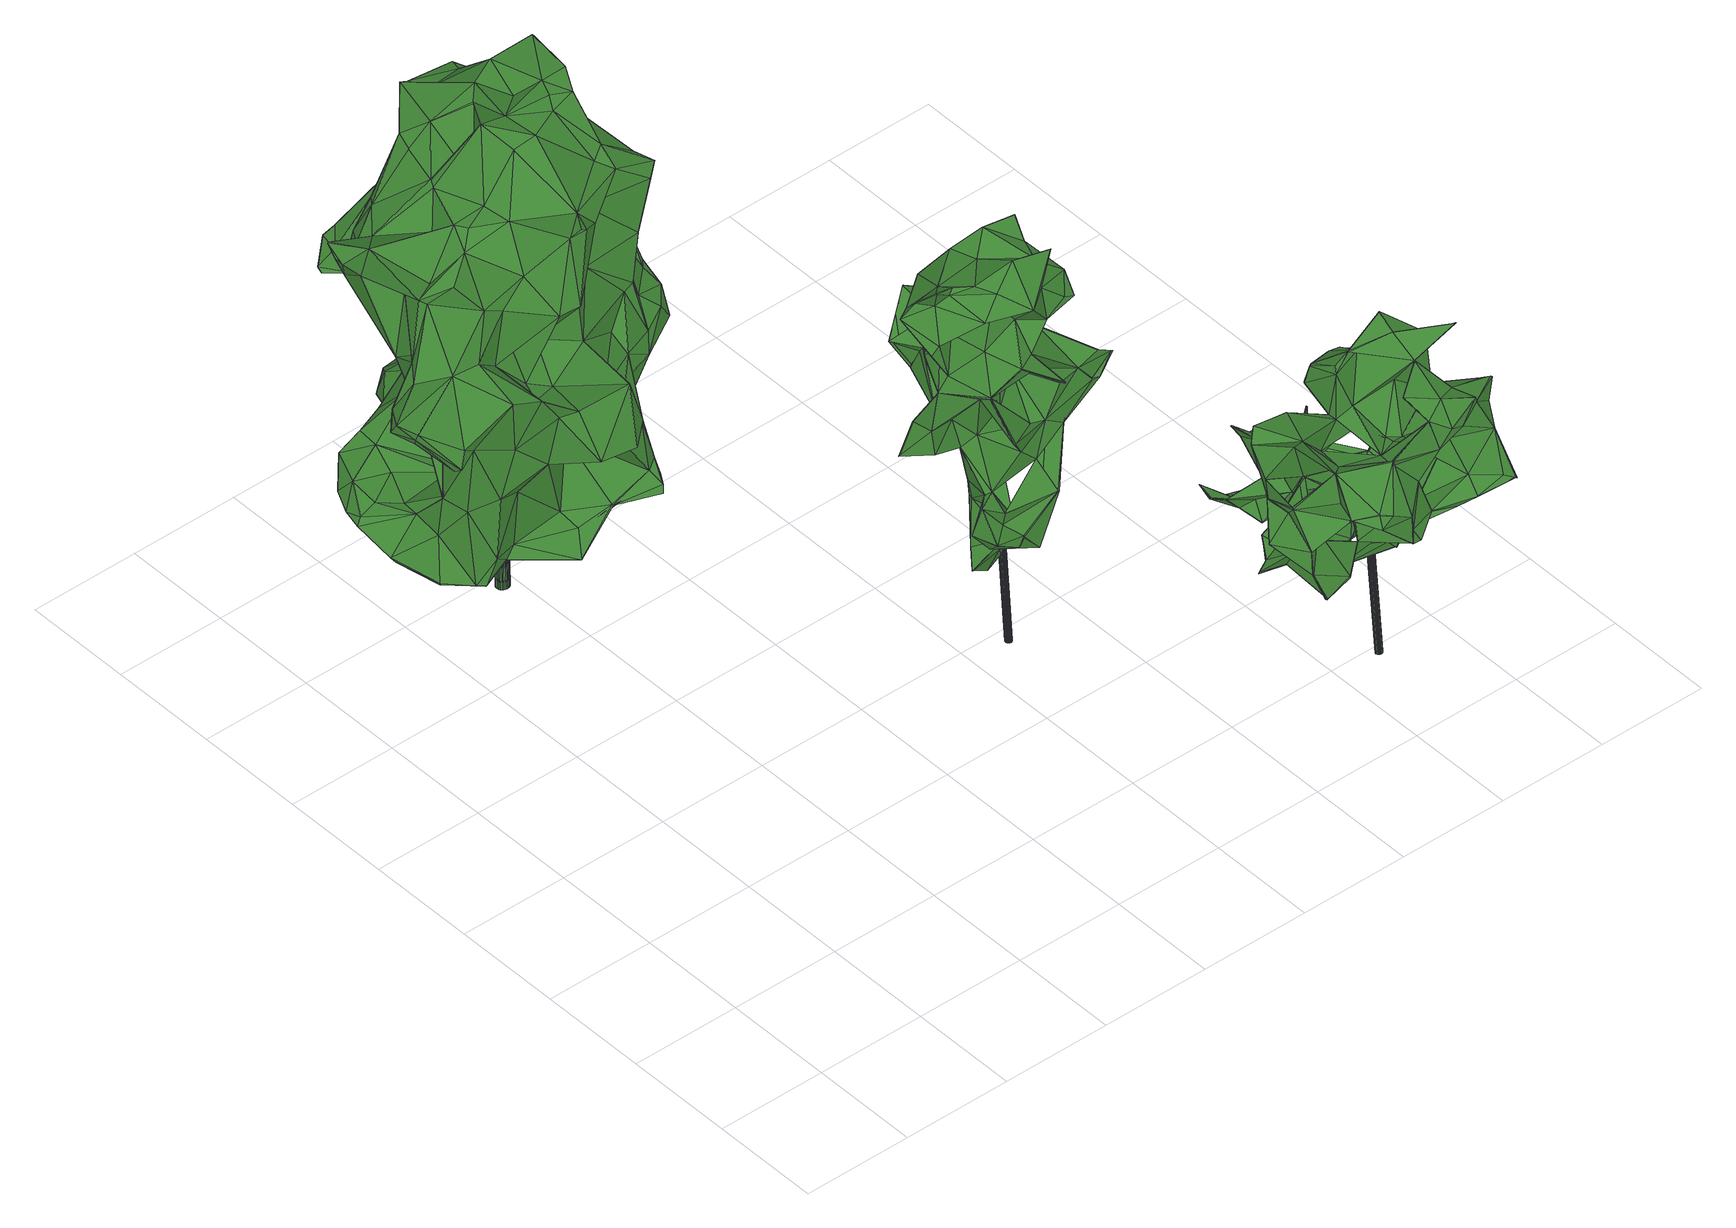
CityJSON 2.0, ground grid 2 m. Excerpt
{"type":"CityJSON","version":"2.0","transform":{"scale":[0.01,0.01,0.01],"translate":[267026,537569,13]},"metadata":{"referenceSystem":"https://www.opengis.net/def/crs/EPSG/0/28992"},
"CityObjects":{
"tree1":{"type":"SolitaryVegetationObject","attributes":{"gtid":374,"crown_width_m":6.09,"crown_median_z":18.35,"crown_r50_m":0.307,"crown_porosity":0.911,"trunk_H_m":5.16,"trunk_DBH_m":0.23,"trunk_radius_m":0.115,"trunk_base_height_m":13.19,"original_gtid":"417"},"geometry":[{"type":"Solid","lod":"3","boundaries":[[[[0,1,2]],[[3,4,5]],[[6,7,8]],[[9,10,11]],[[12,13,14]],[[15,16,17]],[[18,19,20]],[[18,20,21]],[[22,2,1]],[[23,24,25]],[[26,27,28]],[[29,27,26]],[[30,31,32]],[[33,31,34]],[[35,27,8]],[[36,37,38]],[[39,40,41]],[[42,43,44]],[[43,42,45]],[[14,46,47]],[[48,49,50]],[[51,36,38]],[[52,53,54]],[[55,56,57]],[[58,59,60]],[[61,6,62]],[[61,62,63]],[[38,64,51]],[[48,65,49]],[[39,66,40]],[[67,68,69]],[[70,59,71]],[[72,73,74]],[[75,42,76]],[[77,78,60]],[[15,78,77]],[[14,47,12]],[[79,12,47]],[[80,81,82]],[[64,83,51]],[[17,40,66]],[[50,84,48]],[[82,81,85]],[[59,70,60]],[[86,77,87]],[[46,88,47]],[[79,47,88]],[[89,90,91]],[[92,93,9]],[[94,95,96]],[[0,97,1]],[[98,99,100]],[[87,101,86]],[[102,103,104]],[[102,94,103]],[[57,105,55]],[[32,31,33]],[[106,75,107]],[[108,109,110]],[[111,112,55]],[[113,114,115]],[[116,0,117]],[[118,119,120]],[[29,6,8]],[[90,119,118]],[[121,122,123]],[[93,124,125]],[[93,125,126]],[[127,37,128]],[[129,130,53]],[[97,9,11]],[[66,15,17]],[[79,131,12]],[[107,132,133]],[[0,116,9]],[[134,135,136]],[[60,70,137]],[[138,139,140]],[[138,140,141]],[[142,143,144]],[[52,54,104]],[[145,146,147]],[[4,148,149]],[[150,149,148]],[[146,151,152]],[[11,153,97]],[[59,130,129]],[[154,155,68]],[[156,46,14]],[[41,157,39]],[[158,159,160]],[[63,161,162]],[[31,145,147]],[[89,163,164]],[[165,166,167]],[[165,167,168]],[[22,68,155]],[[117,0,2]],[[169,170,171]],[[172,62,6]],[[40,173,41]],[[62,136,63]],[[5,4,49]],[[174,111,55]],[[175,111,176]],[[49,4,50]],[[12,91,13]],[[72,177,73]],[[178,179,103]],[[46,180,88]],[[94,54,95]],[[96,59,181]],[[74,73,21]],[[25,61,182]],[[66,183,15]],[[184,185,186]],[[187,148,188]],[[164,90,89]],[[189,190,191]],[[118,190,189]],[[35,7,25]],[[192,193,194]],[[195,196,197]],[[43,86,101]],[[96,198,94]],[[199,200,110]],[[106,180,46]],[[151,146,26]],[[201,202,203]],[[198,181,59]],[[58,198,59]],[[186,23,184]],[[204,205,206]],[[157,207,208]],[[209,210,211]],[[212,161,213]],[[212,213,214]],[[68,141,215]],[[160,216,217]],[[98,218,219]],[[208,204,157]],[[176,111,174]],[[220,217,221]],[[84,50,222]],[[129,71,59]],[[223,224,144]],[[103,179,104]],[[225,104,179]],[[86,139,77]],[[128,226,19]],[[127,207,150]],[[196,225,179]],[[176,174,227]],[[52,228,229]],[[153,159,158]],[[84,217,216]],[[222,217,84]],[[230,67,69]],[[3,148,4]],[[119,211,210]],[[29,26,145]],[[126,231,93]],[[92,9,116]],[[232,192,233]],[[234,195,235]],[[30,145,31]],[[139,236,237]],[[127,150,238]],[[110,23,239]],[[240,241,242]],[[137,243,101]],[[137,101,244]],[[245,246,169]],[[247,222,149]],[[248,80,82]],[[215,249,69]],[[106,88,180]],[[21,250,74]],[[123,251,232]],[[235,252,234]],[[31,147,152]],[[220,221,253]],[[220,253,158]],[[114,254,255]],[[34,152,227]],[[71,256,70]],[[247,257,77]],[[258,77,257]],[[248,259,232]],[[24,23,110]],[[24,110,200]],[[198,96,181]],[[58,94,198]],[[53,260,129]],[[132,260,261]],[[132,261,209]],[[129,256,71]],[[262,170,246]],[[225,196,195]],[[263,196,179]],[[192,232,193]],[[216,160,159]],[[221,217,264]],[[106,131,88]],[[265,263,266]],[[267,268,5]],[[241,268,267]],[[121,199,51]],[[153,158,97]],[[267,5,65]],[[65,126,267]],[[64,38,269]],[[26,28,194]],[[246,245,270]],[[264,217,247]],[[264,247,77]],[[77,60,87]],[[73,197,263]],[[265,73,263]],[[271,183,204]],[[272,28,35]],[[187,150,148]],[[33,273,113]],[[237,236,215]],[[162,61,63]],[[274,188,241]],[[201,85,242]],[[34,114,33]],[[275,276,277]],[[0,9,97]],[[201,203,82]],[[117,245,116]],[[88,131,79]],[[169,278,245]],[[90,118,189]],[[90,189,91]],[[279,206,205]],[[30,32,280]],[[227,281,34]],[[5,268,3]],[[132,164,163]],[[110,239,108]],[[85,201,82]],[[39,204,66]],[[260,132,107]],[[171,282,278]],[[283,199,250]],[[282,116,278]],[[278,116,245]],[[21,20,250]],[[95,130,96]],[[172,6,29]],[[135,190,118]],[[22,1,284]],[[1,253,284]],[[162,182,61]],[[285,182,162]],[[21,73,265]],[[158,1,97]],[[129,107,256]],[[129,260,107]],[[66,204,183]],[[60,286,287]],[[135,288,190]],[[229,261,53]],[[53,261,260]],[[191,190,30]],[[30,190,289]],[[62,30,289]],[[164,119,90]],[[208,127,128]],[[98,290,291]],[[98,291,218]],[[225,292,293]],[[294,231,48]],[[114,273,33]],[[14,13,156]],[[68,67,154]],[[103,295,266]],[[13,191,296]],[[271,204,206]],[[249,236,139]],[[49,65,5]],[[72,197,177]],[[297,124,93]],[[43,45,86]],[[265,206,279]],[[114,34,254]],[[114,298,115]],[[249,299,69]],[[171,278,169]],[[78,286,60]],[[4,222,50]],[[149,222,4]],[[289,136,62]],[[175,203,202]],[[176,203,175]],[[199,110,109]],[[60,300,244]],[[83,80,251]],[[83,251,123]],[[76,44,43]],[[76,42,44]],[[188,148,268]],[[188,268,241]],[[171,301,282]],[[91,12,131]],[[91,131,163]],[[302,303,214]],[[81,242,85]],[[175,112,111]],[[202,241,304]],[[202,304,175]],[[267,304,241]],[[65,231,126]],[[202,242,241]],[[201,242,202]],[[259,227,151]],[[305,162,161]],[[158,253,1]],[[270,262,246]],[[249,215,236]],[[253,221,284]],[[74,108,72]],[[109,108,74]],[[291,280,306]],[[259,151,232]],[[225,307,52]],[[91,189,191]],[[91,191,13]],[[120,213,135]],[[160,217,220]],[[220,158,160]],[[26,193,308]],[[309,26,308]],[[195,166,225]],[[106,46,98]],[[156,98,46]],[[310,269,38]],[[173,207,41]],[[127,208,207]],[[167,166,311]],[[167,311,168]],[[157,41,207]],[[53,52,229]],[[87,60,244]],[[2,22,155]],[[2,155,154]],[[200,312,123]],[[106,98,75]],[[255,298,114]],[[313,297,93]],[[209,165,314]],[[274,241,240]],[[166,165,292]],[[166,292,225]],[[296,30,315]],[[128,37,36]],[[262,270,219]],[[83,122,51]],[[291,290,316]],[[261,229,228]],[[305,317,285]],[[235,185,252]],[[119,210,318]],[[126,125,267]],[[135,118,120]],[[168,311,302]],[[246,170,169]],[[262,115,170]],[[55,105,174]],[[298,170,115]],[[75,98,219]],[[148,3,268]],[[263,179,178]],[[94,319,295]],[[89,91,163]],[[190,288,289]],[[275,320,321]],[[277,320,275]],[[161,212,305]],[[232,308,193]],[[275,321,276]],[[303,317,212]],[[170,298,322]],[[297,313,56]],[[53,130,54]],[[95,54,130]],[[108,185,197]],[[75,2,45]],[[45,42,75]],[[2,154,45]],[[298,255,322]],[[309,308,151]],[[77,284,264]],[[221,264,284]],[[164,211,119]],[[164,132,211]],[[209,211,132]],[[248,251,80]],[[232,251,248]],[[283,20,226]],[[83,323,80]],[[142,80,323]],[[135,213,161]],[[114,113,273]],[[305,212,317]],[[267,125,324]],[[87,244,101]],[[254,325,255]],[[134,288,135]],[[170,322,171]],[[39,157,204]],[[20,19,226]],[[70,256,137]],[[256,107,137]],[[283,226,36]],[[186,239,23]],[[232,233,123]],[[121,312,199]],[[123,312,121]],[[137,244,300]],[[187,238,150]],[[21,265,279]],[[242,81,142]],[[242,142,240]],[[105,281,174]],[[36,51,283]],[[293,307,225]],[[51,199,283]],[[99,326,320]],[[84,216,294]],[[84,294,48]],[[98,296,99]],[[303,302,311]],[[78,319,287]],[[13,296,156]],[[262,219,218]],[[301,255,325]],[[105,57,281]],[[223,144,310]],[[108,197,72]],[[177,197,73]],[[174,281,227]],[[248,82,203]],[[240,142,144]],[[77,258,15]],[[26,146,145]],[[22,141,68]],[[314,168,318]],[[314,318,210]],[[196,263,197]],[[154,67,327]],[[306,280,113]],[[67,328,327]],[[154,327,328]],[[45,328,67]],[[154,328,45]],[[301,171,255]],[[113,280,33]],[[261,228,209]],[[165,209,228]],[[123,122,83]],[[248,203,176]],[[34,31,152]],[[329,113,115]],[[306,113,329]],[[112,297,55]],[[65,48,231]],[[18,21,19]],[[19,21,279]],[[61,25,7]],[[321,320,326]],[[131,106,133]],[[163,131,133]],[[33,280,32]],[[102,104,54]],[[102,54,94]],[[135,161,136]],[[161,63,136]],[[263,178,266]],[[330,257,247]],[[214,303,212]],[[119,318,120]],[[132,163,133]],[[277,100,99]],[[145,30,172]],[[145,172,29]],[[62,172,30]],[[144,224,240]],[[128,36,226]],[[215,69,68]],[[237,215,140]],[[81,80,142]],[[297,56,55]],[[325,57,56]],[[325,56,301]],[[144,143,310]],[[248,176,259]],[[227,259,176]],[[25,182,23]],[[318,331,120]],[[146,152,147]],[[134,332,288]],[[288,332,289]],[[136,289,332]],[[136,332,134]],[[210,209,314]],[[168,314,165]],[[173,333,16]],[[40,333,173]],[[17,333,40]],[[151,308,232]],[[223,310,238]],[[187,223,238]],[[238,310,38]],[[213,120,331]],[[334,317,303]],[[265,266,206]],[[78,183,271]],[[334,303,311]],[[302,331,168]],[[318,168,331]],[[115,218,329]],[[262,218,115]],[[329,218,306]],[[153,10,294]],[[11,10,153]],[[99,320,277]],[[306,218,291]],[[240,224,274]],[[43,101,76]],[[299,230,69]],[[185,108,239]],[[185,239,186]],[[86,230,299]],[[45,230,86]],[[230,45,67]],[[125,124,335]],[[287,286,78]],[[125,335,304]],[[175,304,335]],[[227,152,151]],[[112,175,335]],[[112,335,124]],[[140,215,141]],[[291,316,326]],[[107,133,106]],[[30,296,191]],[[219,270,336]],[[219,336,75]],[[103,94,295]],[[16,207,173]],[[150,207,149]],[[149,207,247]],[[16,247,207]],[[330,247,16]],[[74,250,109]],[[199,109,250]],[[59,96,130]],[[121,51,122]],[[34,281,254]],[[52,104,225]],[[284,139,138]],[[337,206,266]],[[337,271,206]],[[162,305,285]],[[326,99,296]],[[171,322,255]],[[277,98,100]],[[86,299,249]],[[139,86,249]],[[143,142,323]],[[277,276,316]],[[23,182,184]],[[277,290,98]],[[316,290,277]],[[24,233,338]],[[192,338,233]],[[24,338,25]],[[153,294,159]],[[272,25,338]],[[283,250,20]],[[228,293,292]],[[276,321,316]],[[309,151,26]],[[214,331,302]],[[165,228,292]],[[77,139,284]],[[284,138,22]],[[141,22,138]],[[76,101,243]],[[76,243,75]],[[247,217,222]],[[137,107,243]],[[75,243,107]],[[137,300,60]],[[216,159,294]],[[272,194,28]],[[166,339,311]],[[311,339,334]],[[334,339,234]],[[166,234,339]],[[156,296,98]],[[187,224,223]],[[187,188,224]],[[274,224,188]],[[184,182,285]],[[15,183,78]],[[103,266,178]],[[304,324,125]],[[213,331,214]],[[334,252,317]],[[285,317,252]],[[334,234,252]],[[197,185,235]],[[197,235,195]],[[316,321,340]],[[195,234,166]],[[291,315,280]],[[301,56,313]],[[280,315,30]],[[184,252,185]],[[184,285,252]],[[326,315,291]],[[296,315,326]],[[326,340,321]],[[316,340,326]],[[26,194,193]],[[200,123,233]],[[200,233,24]],[[60,287,58]],[[64,269,83]],[[323,83,269]],[[143,323,269]],[[310,143,269]],[[228,307,293]],[[228,52,307]],[[204,208,205]],[[58,319,94]],[[287,319,58]],[[78,271,319]],[[266,295,319]],[[337,319,271]],[[266,319,337]],[[19,279,205]],[[128,205,208]],[[19,205,128]],[[267,324,304]],[[9,93,10]],[[330,16,258]],[[16,15,258]],[[258,257,330]],[[341,272,35]],[[341,35,25]],[[341,25,272]],[[61,7,6]],[[124,297,112]],[[35,8,7]],[[8,27,29]],[[35,28,27]],[[200,199,312]],[[117,336,245]],[[282,92,116]],[[313,92,282]],[[313,93,92]],[[270,245,336]],[[2,75,336]],[[2,336,117]],[[281,57,325]],[[301,313,282]],[[281,325,254]],[[139,237,140]],[[238,38,37]],[[238,37,127]],[[17,16,333]],[[294,10,231]],[[93,231,10]],[[194,272,338]],[[194,338,192]],[[342,343,344]],[[342,344,345]],[[345,344,346]],[[345,346,347]],[[344,343,348]],[[344,348,346]],[[346,348,349]],[[346,349,347]],[[348,343,350]],[[348,350,349]],[[349,350,351]],[[349,351,347]],[[350,343,352]],[[350,352,351]],[[351,352,353]],[[351,353,347]],[[352,343,354]],[[352,354,353]],[[353,354,355]],[[353,355,347]],[[354,343,356]],[[354,356,355]],[[355,356,357]],[[355,357,347]],[[356,343,358]],[[356,358,357]],[[357,358,359]],[[357,359,347]],[[358,343,360]],[[358,360,359]],[[359,360,361]],[[359,361,347]],[[360,343,362]],[[360,362,361]],[[361,362,363]],[[361,363,347]],[[362,343,364]],[[362,364,363]],[[363,364,365]],[[363,365,347]],[[364,343,366]],[[364,366,365]],[[365,366,367]],[[365,367,347]],[[366,343,368]],[[366,368,367]],[[367,368,369]],[[367,369,347]],[[368,343,370]],[[368,370,369]],[[369,370,371]],[[369,371,347]],[[370,343,372]],[[370,372,371]],[[371,372,373]],[[371,373,347]],[[372,343,374]],[[372,374,373]],[[373,374,375]],[[373,375,347]],[[374,343,376]],[[374,376,375]],[[375,376,377]],[[375,377,347]],[[376,343,378]],[[376,378,377]],[[377,378,379]],[[377,379,347]],[[378,343,380]],[[378,380,379]],[[379,380,381]],[[379,381,347]],[[380,343,382]],[[380,382,381]],[[381,382,383]],[[381,383,347]],[[382,343,384]],[[382,384,383]],[[383,384,385]],[[383,385,347]],[[384,343,386]],[[384,386,385]],[[385,386,387]],[[385,387,347]],[[386,343,388]],[[386,388,387]],[[387,388,389]],[[387,389,347]],[[388,343,390]],[[388,390,389]],[[389,390,391]],[[389,391,347]],[[390,343,342]],[[390,342,391]],[[391,342,345]],[[391,345,347]]]]}]},
"tree2":{"type":"SolitaryVegetationObject","attributes":{"gtid":418,"crown_width_m":3.26,"crown_median_z":18.31,"crown_r50_m":0.248,"crown_porosity":0.928,"trunk_H_m":5.14,"trunk_DBH_m":0.115,"trunk_radius_m":0.0577,"trunk_base_height_m":13.17,"original_gtid":"474"},"geometry":[{"type":"Solid","lod":"3","boundaries":[[[[392,393,394]],[[395,396,397]],[[398,399,400]],[[401,400,399]],[[402,403,404]],[[405,406,407]],[[408,409,410]],[[411,410,409]],[[395,412,396]],[[395,413,412]],[[414,415,416]],[[417,418,419]],[[420,421,422]],[[423,424,425]],[[426,400,401]],[[427,428,429]],[[430,404,403]],[[425,431,432]],[[433,431,425]],[[434,435,436]],[[434,437,435]],[[438,439,440]],[[406,441,442]],[[443,444,445]],[[446,424,447]],[[448,449,450]],[[412,451,452]],[[453,434,454]],[[447,455,428]],[[398,442,399]],[[456,457,458]],[[459,452,460]],[[396,452,459]],[[461,462,463]],[[464,465,466]],[[423,466,465]],[[467,468,469]],[[470,471,472]],[[454,434,436]],[[473,474,475]],[[476,413,395]],[[449,477,478]],[[423,393,479]],[[449,448,480]],[[474,481,482]],[[483,484,485]],[[478,486,487]],[[404,450,458]],[[405,407,488]],[[441,406,405]],[[394,489,490]],[[481,491,482]],[[455,392,492]],[[493,494,495]],[[447,392,455]],[[427,469,496]],[[406,442,398]],[[406,400,497]],[[398,400,406]],[[498,499,500]],[[407,501,488]],[[502,411,503]],[[406,497,407]],[[504,505,484]],[[487,430,506]],[[507,487,506]],[[426,401,432]],[[430,450,404]],[[508,509,510]],[[397,511,512]],[[436,494,454]],[[445,444,493]],[[513,512,514]],[[395,512,513]],[[437,434,453]],[[515,485,484]],[[516,517,481]],[[518,519,520]],[[408,470,521]],[[493,453,454]],[[522,503,411]],[[393,423,465]],[[393,465,464]],[[436,523,429]],[[524,416,525]],[[466,423,524]],[[526,514,459]],[[420,527,519]],[[415,525,416]],[[488,480,441]],[[488,441,405]],[[481,517,435]],[[441,480,399]],[[441,399,442]],[[518,517,418]],[[528,517,518]],[[427,429,467]],[[522,508,503]],[[392,529,530]],[[484,421,531]],[[422,421,484]],[[532,478,470]],[[467,523,533]],[[482,475,474]],[[534,461,471]],[[472,471,461]],[[466,524,483]],[[466,483,464]],[[535,536,502]],[[413,537,412]],[[489,412,537]],[[489,537,413]],[[458,538,456]],[[539,527,420]],[[508,522,509]],[[480,448,399]],[[443,540,444]],[[435,517,528]],[[392,479,393]],[[467,429,523]],[[470,408,532]],[[541,542,532]],[[417,485,515]],[[483,485,417]],[[533,523,409]],[[523,543,409]],[[544,469,468]],[[412,452,396]],[[454,494,493]],[[435,491,481]],[[437,491,435]],[[503,508,502]],[[544,470,472]],[[489,394,393]],[[539,545,527]],[[546,482,491]],[[546,491,453]],[[432,431,547]],[[433,547,431]],[[468,533,544]],[[467,533,468]],[[533,521,544]],[[541,507,542]],[[411,409,522]],[[436,543,523]],[[436,522,543]],[[433,425,424]],[[397,512,395]],[[516,418,517]],[[426,462,534]],[[498,536,535]],[[481,474,548]],[[526,481,548]],[[547,462,426]],[[547,426,432]],[[522,409,543]],[[496,549,427]],[[428,427,549]],[[429,440,439]],[[453,491,437]],[[420,519,421]],[[467,469,427]],[[416,524,423]],[[416,423,414]],[[401,399,448]],[[428,446,447]],[[546,475,482]],[[550,475,546]],[[476,473,551]],[[395,473,476]],[[423,479,447]],[[552,553,498]],[[447,479,392]],[[534,462,554]],[[504,415,505]],[[450,449,541]],[[555,492,530]],[[449,478,541]],[[487,541,478]],[[507,541,487]],[[483,556,464]],[[451,556,419]],[[476,443,557]],[[551,443,476]],[[515,552,417]],[[502,410,411]],[[408,410,536]],[[502,536,410]],[[501,480,488]],[[489,393,464]],[[534,554,461]],[[509,500,499]],[[528,509,436]],[[528,436,435]],[[420,422,528]],[[483,417,419]],[[529,394,490]],[[436,509,522]],[[402,506,403]],[[487,486,430]],[[551,558,443]],[[443,550,540]],[[555,495,440]],[[414,423,425]],[[425,432,414]],[[438,495,494]],[[555,530,559]],[[555,559,557]],[[471,560,534]],[[400,560,561]],[[400,561,501]],[[519,518,417]],[[417,518,418]],[[531,421,552]],[[404,458,562]],[[404,562,402]],[[532,553,478]],[[553,563,478]],[[552,421,417]],[[519,417,421]],[[433,463,462]],[[433,462,547]],[[415,504,525]],[[525,504,524]],[[483,524,504]],[[432,401,486]],[[510,535,502]],[[461,554,462]],[[450,430,564]],[[565,506,402]],[[507,506,565]],[[542,565,457]],[[461,544,472]],[[461,469,544]],[[496,469,461]],[[403,506,430]],[[559,530,529]],[[553,552,515]],[[502,508,510]],[[514,511,459]],[[513,548,474]],[[526,516,481]],[[443,558,550]],[[566,471,470]],[[436,439,494]],[[429,439,436]],[[463,446,549]],[[541,532,538]],[[539,518,520]],[[460,451,419]],[[447,424,423]],[[452,451,460]],[[418,567,419]],[[564,430,486]],[[460,567,526]],[[419,567,460]],[[564,486,401]],[[453,550,546]],[[453,540,550]],[[459,460,526]],[[550,558,551]],[[557,568,476]],[[530,492,392]],[[494,439,438]],[[534,560,426]],[[473,395,513]],[[532,498,553]],[[565,542,507]],[[519,527,520]],[[528,539,420]],[[539,528,518]],[[529,392,394]],[[429,428,440]],[[492,555,440]],[[566,477,471]],[[478,477,566]],[[561,477,449]],[[561,560,477]],[[535,509,498]],[[510,509,535]],[[509,528,500]],[[463,433,424]],[[446,463,424]],[[440,569,438]],[[532,408,538]],[[450,538,458]],[[450,564,448]],[[401,448,564]],[[562,458,457]],[[562,457,402]],[[542,457,456]],[[483,504,484]],[[529,490,559]],[[413,490,489]],[[559,490,413]],[[414,570,415]],[[495,445,493]],[[513,474,473]],[[493,444,453]],[[492,440,455]],[[455,440,428]],[[483,419,556]],[[557,445,495]],[[400,501,497]],[[407,497,501]],[[527,545,520]],[[539,520,545]],[[550,551,475]],[[473,475,551]],[[536,542,456]],[[532,542,536]],[[532,536,498]],[[536,456,538]],[[536,538,408]],[[450,541,538]],[[432,486,414]],[[498,531,552]],[[515,531,553]],[[484,531,515]],[[563,531,571]],[[484,563,571]],[[553,531,563]],[[563,570,478]],[[426,560,400]],[[500,528,422]],[[461,463,572]],[[461,572,496]],[[498,500,531]],[[500,422,571]],[[531,500,571]],[[571,422,484]],[[453,444,540]],[[516,526,567]],[[516,567,418]],[[514,548,513]],[[514,526,548]],[[396,459,511]],[[549,446,428]],[[396,511,397]],[[471,477,560]],[[544,521,470]],[[409,408,521]],[[409,521,533]],[[478,570,486]],[[570,414,486]],[[501,561,480]],[[570,505,415]],[[563,484,505]],[[570,563,505]],[[557,495,555]],[[559,568,557]],[[413,568,559]],[[413,476,568]],[[514,512,511]],[[496,572,549]],[[463,549,572]],[[412,556,451]],[[464,556,489]],[[412,489,556]],[[480,561,449]],[[443,445,557]],[[470,478,566]],[[509,499,498]],[[438,569,495]],[[440,495,569]],[[402,457,565]],[[573,574,575]],[[573,575,576]],[[576,575,577]],[[576,577,578]],[[575,574,579]],[[575,579,577]],[[577,579,580]],[[577,580,578]],[[579,574,581]],[[579,581,580]],[[580,581,582]],[[580,582,578]],[[581,574,583]],[[581,583,582]],[[582,583,584]],[[582,584,578]],[[583,574,585]],[[583,585,584]],[[584,585,586]],[[584,586,578]],[[585,574,587]],[[585,587,586]],[[586,587,588]],[[586,588,578]],[[587,574,589]],[[587,589,588]],[[588,589,590]],[[588,590,578]],[[589,574,591]],[[589,591,590]],[[590,591,592]],[[590,592,578]],[[591,574,593]],[[591,593,592]],[[592,593,594]],[[592,594,578]],[[593,574,595]],[[593,595,594]],[[594,595,596]],[[594,596,578]],[[595,574,597]],[[595,597,596]],[[596,597,598]],[[596,598,578]],[[597,574,599]],[[597,599,598]],[[598,599,600]],[[598,600,578]],[[599,574,601]],[[599,601,600]],[[600,601,602]],[[600,602,578]],[[601,574,603]],[[601,603,602]],[[602,603,604]],[[602,604,578]],[[603,574,605]],[[603,605,604]],[[604,605,606]],[[604,606,578]],[[605,574,607]],[[605,607,606]],[[606,607,608]],[[606,608,578]],[[607,574,609]],[[607,609,608]],[[608,609,610]],[[608,610,578]],[[609,574,611]],[[609,611,610]],[[610,611,612]],[[610,612,578]],[[611,574,613]],[[611,613,612]],[[612,613,614]],[[612,614,578]],[[613,574,615]],[[613,615,614]],[[614,615,616]],[[614,616,578]],[[615,574,617]],[[615,617,616]],[[616,617,618]],[[616,618,578]],[[617,574,619]],[[617,619,618]],[[618,619,620]],[[618,620,578]],[[619,574,621]],[[619,621,620]],[[620,621,622]],[[620,622,578]],[[621,574,573]],[[621,573,622]],[[622,573,576]],[[622,576,578]]]]}]},
"tree3":{"type":"SolitaryVegetationObject","attributes":{"gtid":498,"crown_width_m":4.04,"crown_median_z":17.15,"crown_r50_m":0.236,"crown_porosity":0.951,"trunk_H_m":3.86,"trunk_DBH_m":0.119,"trunk_radius_m":0.0597,"trunk_base_height_m":13.29,"original_gtid":"567"},"geometry":[{"type":"Solid","lod":"3","boundaries":[[[[623,624,625]],[[626,624,623]],[[627,628,629]],[[630,631,632]],[[633,631,630]],[[634,635,636]],[[637,638,639]],[[640,641,642]],[[643,644,645]],[[646,647,648]],[[649,650,651]],[[652,653,654]],[[655,656,638]],[[657,658,659]],[[660,661,662]],[[660,663,661]],[[664,625,624]],[[665,666,667]],[[668,669,656]],[[670,640,671]],[[661,631,633]],[[640,642,671]],[[672,673,674]],[[675,674,673]],[[676,677,678]],[[650,679,680]],[[681,682,683]],[[681,683,684]],[[685,686,687]],[[685,687,688]],[[689,690,691]],[[692,691,690]],[[693,694,695]],[[688,696,685]],[[685,697,686]],[[698,699,700]],[[701,702,703]],[[704,657,705]],[[693,706,694]],[[697,696,707]],[[708,707,696]],[[709,710,711]],[[712,711,710]],[[713,714,715]],[[697,685,696]],[[716,717,718]],[[719,647,720]],[[666,721,722]],[[663,723,661]],[[663,724,723]],[[725,726,645]],[[646,727,647]],[[728,729,730]],[[731,730,732]],[[733,625,664]],[[734,735,674]],[[639,718,736]],[[734,634,735]],[[737,676,738]],[[739,709,740]],[[739,740,741]],[[742,732,730]],[[743,744,745]],[[674,675,734]],[[746,747,723]],[[662,692,690]],[[720,647,727]],[[624,698,748]],[[749,750,651]],[[751,752,753]],[[753,752,754]],[[755,728,730]],[[756,757,717]],[[758,679,759]],[[760,759,679]],[[761,702,762]],[[727,634,763]],[[764,765,766]],[[766,678,677]],[[767,768,769]],[[706,768,767]],[[634,636,672]],[[635,634,727]],[[633,662,661]],[[656,669,638]],[[629,705,717]],[[770,761,771]],[[753,772,773]],[[774,731,732]],[[717,628,718]],[[717,639,628]],[[669,775,776]],[[758,777,748]],[[698,758,748]],[[778,694,706]],[[681,779,780]],[[702,780,779]],[[702,681,780]],[[721,666,781]],[[721,781,782]],[[662,633,783]],[[662,783,692]],[[784,689,785]],[[669,776,718]],[[659,658,786]],[[717,787,788]],[[781,666,665]],[[781,665,782]],[[758,789,679]],[[790,679,789]],[[638,637,655]],[[635,727,646]],[[791,681,701]],[[792,683,682]],[[747,660,793]],[[794,629,795]],[[671,715,796]],[[723,797,661]],[[798,797,723]],[[799,630,800]],[[799,800,670]],[[682,681,791]],[[801,773,802]],[[803,802,773]],[[804,763,734]],[[756,717,788]],[[805,716,806]],[[717,705,807]],[[745,744,624]],[[808,809,625]],[[810,666,811]],[[666,722,811]],[[796,633,799]],[[812,813,814]],[[792,815,816]],[[799,817,630]],[[701,752,751]],[[734,763,634]],[[715,818,713]],[[749,819,820]],[[757,639,717]],[[637,639,757]],[[686,821,687]],[[679,652,680]],[[822,775,668]],[[778,726,694]],[[653,728,755]],[[823,824,693]],[[803,773,772]],[[825,742,826]],[[657,827,658]],[[828,658,827]],[[649,641,650]],[[829,641,640]],[[713,818,641]],[[830,831,832]],[[833,696,834]],[[698,835,790]],[[670,671,799]],[[671,796,799]],[[680,654,650]],[[836,837,838]],[[735,672,674]],[[735,634,672]],[[796,839,840]],[[731,750,749]],[[687,834,688]],[[701,751,791]],[[751,753,801]],[[753,773,801]],[[841,703,702]],[[823,703,841]],[[642,842,671]],[[721,830,722]],[[762,771,761]],[[663,746,724]],[[804,734,835]],[[833,834,687]],[[807,843,787]],[[689,784,793]],[[844,845,785]],[[713,829,759]],[[846,759,829]],[[691,692,847]],[[630,632,800]],[[691,796,844]],[[724,746,848]],[[814,742,730]],[[742,825,711]],[[641,818,650]],[[691,847,796]],[[733,808,625]],[[794,795,646]],[[849,850,812]],[[675,838,728]],[[664,782,851]],[[852,710,853]],[[753,850,695]],[[854,855,856]],[[857,830,721]],[[760,818,858]],[[764,859,852]],[[860,656,756]],[[668,656,860]],[[728,814,729]],[[826,822,710]],[[826,813,822]],[[731,861,750]],[[858,862,760]],[[863,821,710]],[[864,865,866]],[[867,868,869]],[[753,695,772]],[[712,870,871]],[[772,815,803]],[[652,654,680]],[[721,777,857]],[[662,690,689]],[[662,689,660]],[[814,872,873]],[[689,691,785]],[[874,858,845]],[[830,857,831]],[[789,875,865]],[[826,876,825]],[[877,635,646]],[[630,817,633]],[[878,707,724]],[[879,880,786]],[[659,705,657]],[[646,648,719]],[[767,643,706]],[[805,806,881]],[[882,881,806]],[[764,812,814]],[[771,883,667]],[[821,686,697]],[[651,650,654]],[[693,703,823]],[[695,815,772]],[[794,884,704]],[[657,704,884]],[[657,884,794]],[[786,885,851]],[[851,886,786]],[[802,803,815]],[[802,815,791]],[[712,737,870]],[[804,835,720]],[[835,887,720]],[[708,724,707]],[[867,888,868]],[[661,761,770]],[[631,661,770]],[[889,770,854]],[[847,783,796]],[[663,660,747]],[[886,890,786]],[[770,632,631]],[[737,677,676]],[[774,858,649]],[[676,891,738]],[[852,712,710]],[[715,671,842]],[[715,842,649]],[[695,892,659]],[[784,785,845]],[[649,858,818]],[[796,783,633]],[[850,693,695]],[[749,820,731]],[[872,888,864]],[[866,872,864]],[[724,848,878]],[[746,663,747]],[[738,891,893]],[[670,800,894]],[[817,799,633]],[[887,700,895]],[[745,887,895]],[[720,727,763]],[[892,705,659]],[[720,625,809]],[[651,654,653]],[[665,667,896]],[[883,896,667]],[[693,824,768]],[[693,768,706]],[[852,859,712]],[[897,898,899]],[[691,844,785]],[[624,626,745]],[[882,673,672]],[[882,675,673]],[[850,899,693]],[[738,870,737]],[[792,816,900]],[[880,683,900]],[[880,900,901]],[[902,627,795]],[[624,748,777]],[[903,870,738]],[[871,870,903]],[[746,723,708]],[[708,723,724]],[[720,763,804]],[[903,893,766]],[[738,893,903]],[[737,904,677]],[[859,677,904]],[[859,904,712]],[[784,840,793]],[[814,826,742]],[[718,905,716]],[[806,716,905]],[[863,822,860]],[[808,885,809]],[[851,885,733]],[[846,831,759]],[[679,790,652]],[[734,790,835]],[[653,820,906]],[[857,759,831]],[[741,825,876]],[[833,863,860]],[[860,754,833]],[[655,756,656]],[[668,860,822]],[[704,705,629]],[[655,637,757]],[[762,779,771]],[[702,779,762]],[[753,860,850]],[[784,873,874]],[[760,862,759]],[[907,793,840]],[[907,840,770]],[[650,760,679]],[[700,835,698]],[[861,774,649]],[[835,700,887]],[[895,744,743]],[[624,744,698]],[[698,744,699]],[[824,769,768]],[[646,719,720]],[[908,909,811]],[[908,811,910]],[[746,708,853]],[[720,745,626]],[[623,720,626]],[[625,720,623]],[[821,853,710]],[[730,729,814]],[[720,887,745]],[[731,774,861]],[[883,706,896]],[[695,816,815]],[[659,816,695]],[[684,883,681]],[[778,883,684]],[[807,705,892]],[[657,911,827]],[[828,827,911]],[[851,733,664]],[[879,684,880]],[[684,683,880]],[[766,677,912]],[[825,741,740]],[[825,740,711]],[[826,710,709]],[[778,706,883]],[[627,629,717]],[[717,716,627]],[[876,826,739]],[[739,826,709]],[[758,759,857]],[[629,639,902]],[[629,902,795]],[[831,910,811]],[[814,813,826]],[[754,860,753]],[[894,910,831]],[[894,831,670]],[[811,832,831]],[[756,655,757]],[[874,873,872]],[[874,872,889]],[[717,807,787]],[[800,632,894]],[[868,888,788]],[[681,702,701]],[[660,689,793]],[[629,628,639]],[[722,830,832]],[[811,722,832]],[[847,692,783]],[[912,677,859]],[[790,789,867]],[[696,688,834]],[[672,636,882]],[[877,636,635]],[[902,628,627]],[[913,628,902]],[[721,624,777]],[[721,782,624]],[[664,624,782]],[[878,853,707]],[[841,798,823]],[[697,707,853]],[[697,853,821]],[[794,646,720]],[[794,720,809]],[[716,805,627]],[[794,704,629]],[[883,771,779]],[[883,779,681]],[[649,651,861]],[[750,861,651]],[[857,777,758]],[[711,740,709]],[[698,869,645]],[[844,840,845]],[[796,840,844]],[[719,648,914]],[[708,898,849]],[[639,638,718]],[[718,638,669]],[[649,818,715]],[[698,789,758]],[[790,867,869]],[[811,909,810]],[[770,909,908]],[[853,708,849]],[[853,849,852]],[[764,852,849]],[[764,849,812]],[[824,823,723]],[[824,723,747]],[[695,694,892]],[[822,788,775]],[[770,771,909]],[[747,769,824]],[[670,829,640]],[[831,829,670]],[[810,909,771]],[[702,798,841]],[[790,869,698]],[[868,645,869]],[[651,906,749]],[[653,906,651]],[[829,713,641]],[[657,809,911]],[[657,794,809]],[[853,878,848]],[[806,905,915]],[[806,915,882]],[[858,874,862]],[[632,840,894]],[[770,840,632]],[[894,840,856]],[[910,894,856]],[[853,848,746]],[[645,726,896]],[[867,789,864]],[[874,840,784]],[[874,845,840]],[[889,854,874]],[[710,822,863]],[[840,839,856]],[[715,839,796]],[[741,876,739]],[[723,823,798]],[[643,645,706]],[[706,645,896]],[[694,726,725]],[[650,818,760]],[[902,639,736]],[[714,713,759]],[[714,759,862]],[[770,793,907]],[[747,793,770]],[[895,743,745]],[[892,843,807]],[[865,645,644]],[[866,865,767]],[[696,833,708]],[[766,893,891]],[[788,916,756]],[[731,820,730]],[[845,858,784]],[[812,822,813]],[[911,885,828]],[[881,882,636]],[[812,850,822]],[[718,628,913]],[[708,833,898]],[[789,865,864]],[[761,798,702]],[[879,778,684]],[[749,906,819]],[[778,879,786]],[[792,900,683]],[[864,888,867]],[[734,675,728]],[[734,728,790]],[[652,790,728]],[[652,728,653]],[[836,905,776]],[[814,888,872]],[[718,776,905]],[[865,644,767]],[[874,854,856]],[[770,866,767]],[[769,770,767]],[[769,747,770]],[[770,889,866]],[[822,850,916]],[[822,916,788]],[[860,916,850]],[[756,916,860]],[[863,833,821]],[[687,821,833]],[[899,833,752]],[[752,833,754]],[[694,843,892]],[[911,809,885]],[[725,843,694]],[[678,891,676]],[[766,891,678]],[[719,914,647]],[[648,647,914]],[[627,917,795]],[[795,917,646]],[[877,917,627]],[[646,917,877]],[[726,778,890]],[[901,900,918]],[[895,700,699]],[[627,636,877]],[[627,805,636]],[[881,636,805]],[[682,791,792]],[[791,815,792]],[[816,786,900]],[[665,726,782]],[[896,726,665]],[[755,820,653]],[[837,836,888]],[[837,888,814]],[[808,733,885]],[[838,837,728]],[[814,728,837]],[[699,744,895]],[[836,788,888]],[[899,898,833]],[[849,897,850]],[[899,850,897]],[[912,859,764]],[[645,919,725]],[[897,849,898]],[[730,820,755]],[[766,912,764]],[[766,765,903]],[[903,765,871]],[[711,765,742]],[[712,765,711]],[[871,765,712]],[[732,742,765]],[[732,765,774]],[[889,872,866]],[[874,714,862]],[[814,873,764]],[[765,764,873]],[[846,829,831]],[[856,839,714]],[[856,714,874]],[[715,714,839]],[[843,725,919]],[[843,919,787]],[[788,919,868]],[[786,918,900]],[[880,901,918]],[[880,918,786]],[[816,659,786]],[[905,836,915]],[[836,838,915]],[[761,797,798]],[[661,797,761]],[[882,915,675]],[[675,915,838]],[[784,858,873]],[[851,890,886]],[[726,890,782]],[[774,765,873]],[[774,873,858]],[[910,855,908]],[[854,908,855]],[[854,770,908]],[[698,875,789]],[[698,645,875]],[[856,855,910]],[[767,644,643]],[[751,801,920]],[[751,920,791]],[[791,920,802]],[[801,802,920]],[[875,645,865]],[[836,775,788]],[[669,668,775]],[[868,919,645]],[[776,775,836]],[[787,919,788]],[[820,819,906]],[[701,703,752]],[[752,703,899]],[[693,899,703]],[[810,771,667]],[[810,667,666]],[[641,842,642]],[[649,842,641]],[[885,786,658]],[[885,658,828]],[[913,902,736]],[[712,904,737]],[[851,782,890]],[[778,786,890]],[[913,736,718]],[[921,922,923]],[[921,923,924]],[[924,923,925]],[[924,925,926]],[[923,922,927]],[[923,927,925]],[[925,927,928]],[[925,928,926]],[[927,922,929]],[[927,929,928]],[[928,929,930]],[[928,930,926]],[[929,922,931]],[[929,931,930]],[[930,931,932]],[[930,932,926]],[[931,922,933]],[[931,933,932]],[[932,933,934]],[[932,934,926]],[[933,922,935]],[[933,935,934]],[[934,935,936]],[[934,936,926]],[[935,922,937]],[[935,937,936]],[[936,937,938]],[[936,938,926]],[[937,922,939]],[[937,939,938]],[[938,939,940]],[[938,940,926]],[[939,922,941]],[[939,941,940]],[[940,941,942]],[[940,942,926]],[[941,922,943]],[[941,943,942]],[[942,943,944]],[[942,944,926]],[[943,922,945]],[[943,945,944]],[[944,945,946]],[[944,946,926]],[[945,922,947]],[[945,947,946]],[[946,947,948]],[[946,948,926]],[[947,922,949]],[[947,949,948]],[[948,949,950]],[[948,950,926]],[[949,922,951]],[[949,951,950]],[[950,951,952]],[[950,952,926]],[[951,922,953]],[[951,953,952]],[[952,953,954]],[[952,954,926]],[[953,922,955]],[[953,955,954]],[[954,955,956]],[[954,956,926]],[[955,922,957]],[[955,957,956]],[[956,957,958]],[[956,958,926]],[[957,922,959]],[[957,959,958]],[[958,959,960]],[[958,960,926]],[[959,922,961]],[[959,961,960]],[[960,961,962]],[[960,962,926]],[[961,922,963]],[[961,963,962]],[[962,963,964]],[[962,964,926]],[[963,922,965]],[[963,965,964]],[[964,965,966]],[[964,966,926]],[[965,922,967]],[[965,967,966]],[[966,967,968]],[[966,968,926]],[[967,922,969]],[[967,969,968]],[[968,969,970]],[[968,970,926]],[[969,922,921]],[[969,921,970]],[[970,921,924]],[[970,924,926]]]]}]}
},
"vertices":[
[156,1254,403],[154,1215,401],[237,1236,449],[146,947,296],[127,950,305],[146,948,294],[670,1239,563],[670,1236,564],[684,1230,556],[153,1243,357],[111,1163,355],[127,1243,355],[328,1512,551],[415,1501,493],[370,1511,489],[68,1077,611],[87,982,575],[34,1041,607],[288,1068,646],[248,1046,616],[298,1032,562],[336,997,698],[228,1107,388],[584,1101,659],[561,1087,581],[587,1153,621],[656,1240,480],[664,1206,535],[656,1175,517],[685,1241,543],[540,1386,488],[568,1327,372],[538,1376,368],[493,1387,355],[513,1281,402],[663,1205,537],[313,926,566],[287,942,558],[328,891,479],[43,988,630],[42,993,617],[78,927,580],[389,1214,546],[326,1179,634],[379,1180,627],[387,1212,545],[328,1490,474],[317,1507,513],[75,1076,299],[94,995,296],[93,995,299],[403,912,580],[305,1261,819],[251,1337,749],[213,1291,738],[374,1171,305],[329,1146,342],[381,1179,337],[147,1242,727],[167,1304,678],[162,1178,597],[615,1232,674],[561,1297,562],[619,1293,692],[396,886,473],[127,1026,307],[33,1026,630],[436,1072,535],[380,1059,439],[348,1053,550],[196,1309,628],[211,1350,652],[411,1021,814],[376,1019,818],[372,990,703],[328,1345,527],[335,1320,646],[158,1113,516],[137,1111,644],[304,1512,544],[486,950,361],[478,920,330],[497,948,321],[436,919,484],[68,1081,309],[474,915,318],[268,1146,556],[183,1168,560],[257,1469,534],[408,1476,654],[456,1485,671],[409,1482,629],[177,1245,366],[198,1152,343],[149,1226,790],[122,1288,779],[120,1288,778],[111,1252,384],[387,1374,517],[506,1331,587],[441,1305,613],[283,1214,650],[277,1226,752],[282,1181,793],[299,1249,813],[408,1168,350],[286,1420,538],[293,1352,643],[462,1060,774],[408,1039,685],[465,1087,666],[369,1135,254],[327,1153,271],[450,1392,346],[443,1359,372],[426,1401,346],[212,1281,377],[208,1272,406],[512,1476,660],[523,1464,801],[553,1421,789],[419,989,511],[428,955,506],[516,1046,489],[270,1128,300],[244,1023,307],[144,1029,322],[215,961,522],[252,941,611],[228,1353,700],[195,1307,723],[295,1473,546],[354,1359,732],[334,1362,619],[509,1328,759],[541,1387,771],[600,1305,695],[226,1300,638],[233,979,418],[190,1050,519],[278,959,460],[255,1024,375],[467,940,352],[386,928,480],[370,1024,420],[607,1287,473],[606,1285,471],[564,1308,413],[175,957,327],[133,977,432],[176,950,451],[541,1170,469],[514,1280,403],[77,1215,351],[386,1228,443],[301,1132,360],[406,1461,490],[102,948,592],[86,1190,381],[59,1174,346],[59,1140,358],[597,1289,774],[626,1247,739],[388,1395,621],[452,1402,735],[448,1325,892],[422,1223,906],[476,1267,887],[493,1340,904],[290,1367,326],[320,1386,347],[290,1325,365],[582,1298,513],[76,941,570],[443,1141,328],[389,1090,259],[458,1112,314],[402,1022,820],[294,1160,794],[337,1175,804],[256,1459,529],[120,1271,759],[603,1180,747],[110,1076,638],[628,1113,772],[542,1105,808],[601,1092,764],[234,977,416],[235,987,303],[470,1481,651],[501,1429,645],[459,1425,520],[629,1099,486],[661,1117,438],[657,1132,494],[439,1172,890],[398,1176,882],[428,1063,812],[122,1255,754],[417,1036,578],[544,1087,571],[428,947,315],[356,960,289],[459,1008,342],[153,1035,656],[199,1027,660],[220,1039,748],[130,959,570],[200,948,629],[400,1444,842],[419,1447,832],[418,1447,830],[551,1255,846],[550,1308,827],[574,1333,910],[334,991,510],[50,1137,346],[114,1074,376],[421,1374,378],[332,1334,402],[89,1141,369],[120,1109,371],[116,1026,363],[280,958,458],[333,992,311],[365,1215,926],[291,1000,553],[497,1155,371],[373,1341,845],[319,1329,828],[373,1152,603],[103,1088,327],[568,1057,452],[582,1075,479],[494,1195,893],[528,1139,810],[297,1033,560],[290,1001,551],[278,957,459],[486,1113,760],[392,939,326],[317,924,267],[393,938,324],[288,1319,652],[281,1213,652],[254,1313,361],[288,1369,327],[118,1017,442],[514,1056,363],[304,1043,561],[353,1072,594],[450,1017,456],[553,1152,822],[146,1170,379],[455,1300,404],[367,1305,416],[232,1360,647],[188,1050,520],[147,1033,585],[505,1092,380],[265,1355,744],[328,1362,833],[319,1388,349],[349,1130,795],[144,1031,425],[320,1062,745],[268,1140,771],[211,978,290],[212,977,292],[396,888,472],[292,1354,378],[176,1121,732],[643,1159,519],[468,1384,358],[341,960,294],[582,1272,539],[503,1191,481],[460,1210,547],[258,1303,361],[257,1038,727],[493,1388,358],[411,1179,372],[251,1273,377],[339,1017,543],[203,1102,392],[618,1152,771],[156,1123,640],[187,1186,711],[491,1399,654],[507,1332,589],[368,1304,430],[445,1342,399],[428,1305,877],[428,1304,875],[87,1146,340],[218,1163,722],[458,1425,518],[282,1148,318],[419,1372,376],[312,1085,573],[199,1240,676],[310,1282,412],[573,1335,911],[566,1250,906],[307,978,271],[616,1249,762],[468,1386,360],[363,1228,805],[623,1117,471],[619,1142,503],[318,926,467],[519,1250,905],[508,1076,518],[244,1237,397],[441,1419,825],[538,1385,488],[454,1299,406],[553,1219,851],[517,1441,805],[173,1137,731],[559,1295,561],[561,1303,486],[333,1333,400],[435,921,483],[235,989,301],[394,1234,408],[529,1348,497],[473,1069,494],[488,1128,539],[432,1399,355],[159,1018,579],[534,1312,862],[462,1276,668],[48,1000,602],[537,1199,906],[284,1075,329],[300,1320,399],[230,1121,736],[596,1115,518],[508,1220,901],[512,1281,404],[631,1187,532],[386,1175,19],[375,1175,19],[386,1178,19],[378,1181,535],[377,1184,535],[366,1181,535],[385,1181,19],[376,1187,535],[383,1183,19],[374,1189,535],[381,1185,19],[372,1191,535],[378,1186,19],[369,1192,535],[375,1186,19],[366,1193,535],[372,1186,19],[364,1192,535],[369,1185,19],[361,1191,535],[367,1183,19],[358,1189,535],[365,1181,19],[356,1187,535],[364,1178,19],[355,1184,535],[364,1175,19],[355,1181,535],[364,1172,19],[355,1178,535],[365,1169,19],[356,1175,535],[367,1167,19],[358,1173,535],[369,1165,19],[360,1171,535],[372,1164,19],[363,1170,535],[375,1164,19],[366,1169,535],[378,1164,19],[369,1170,535],[381,1165,19],[372,1171,535],[383,1167,19],[374,1173,535],[385,1169,19],[376,1175,535],[386,1172,19],[377,1178,535],
[780,744,562],[810,698,562],[843,713,603],[779,629,749],[737,631,737],[734,580,792],[792,564,211],[845,548,257],[813,591,230],[814,590,329],[762,420,370],[738,443,370],[750,472,338],[862,577,197],[838,581,175],[863,634,188],[928,508,470],[957,547,506],[973,526,540],[1017,529,551],[743,661,704],[803,703,712],[788,588,447],[726,573,476],[726,575,475],[810,541,564],[824,572,629],[755,577,616],[877,520,596],[811,541,563],[874,595,568],[779,634,491],[839,698,469],[839,629,444],[817,600,327],[943,692,482],[901,699,488],[961,680,511],[741,505,349],[868,660,427],[816,602,356],[842,708,411],[997,563,651],[927,546,653],[946,592,601],[975,560,662],[918,642,617],[900,612,573],[885,672,548],[843,560,226],[793,563,211],[914,660,734],[956,644,656],[945,682,654],[840,699,469],[813,732,500],[849,534,304],[851,534,304],[814,477,329],[724,579,671],[710,637,716],[999,589,685],[989,636,621],[818,715,543],[870,451,402],[789,438,364],[823,442,321],[749,601,745],[735,575,688],[916,655,367],[870,666,349],[843,710,411],[767,646,606],[827,630,552],[786,594,535],[1015,638,460],[989,633,420],[974,639,417],[886,558,400],[880,603,378],[952,567,370],[864,636,752],[867,556,799],[932,581,751],[853,685,747],[850,535,304],[809,537,378],[816,714,543],[847,547,257],[869,509,728],[941,553,782],[735,577,593],[808,564,547],[809,541,562],[798,542,375],[770,515,379],[894,587,238],[825,680,652],[842,724,648],[931,564,702],[845,714,602],[981,668,635],[976,647,619],[908,687,628],[929,650,423],[862,635,189],[894,511,492],[955,548,508],[905,603,531],[892,587,239],[976,478,555],[1021,501,567],[723,578,522],[780,598,501],[739,443,371],[779,478,367],[1019,501,568],[973,526,542],[962,481,558],[735,579,790],[780,596,767],[812,581,762],[769,591,761],[811,488,504],[851,583,709],[889,577,654],[854,520,612],[854,519,610],[882,451,614],[935,575,467],[1017,530,552],[994,610,479],[724,623,512],[667,590,495],[795,537,725],[881,451,612],[889,538,610],[831,770,629],[832,771,629],[876,526,486],[875,510,425],[995,609,478],[892,666,324],[962,479,556],[927,507,471],[814,686,702],[870,453,401],[883,452,613],[924,623,729],[808,505,356],[869,452,402],[956,549,507],[963,589,403],[882,450,613],[937,587,739],[869,665,351],[828,547,760],[901,699,486],[946,620,752],[892,655,788],[813,487,504],[843,508,459],[909,684,337],[881,706,623],[774,618,635],[925,718,700],[953,651,781],[843,724,649],[818,599,327],[847,549,258],[788,439,363],[821,585,455],[807,506,355],[789,440,364],[818,600,356],[777,595,677],[847,687,698],[882,659,577],[788,586,448],[874,593,477],[870,661,428],[881,575,17],[875,575,17],[881,576,17],[865,596,531],[865,598,531],[859,596,531],[880,578,17],[865,599,531],[879,579,17],[864,600,531],[878,580,17],[862,601,530],[877,581,17],[861,602,530],[875,581,17],[860,602,530],[874,581,17],[858,602,530],[872,580,17],[857,601,530],[871,579,17],[855,601,530],[870,578,17],[855,599,530],[870,577,17],[854,598,530],[869,575,17],[854,596,530],[869,574,17],[854,595,530],[870,572,17],[854,594,530],[871,571,17],[855,592,531],[872,570,17],[856,591,531],[873,569,17],[858,591,531],[875,569,17],[859,591,531],[876,569,17],[861,591,531],[878,570,17],[862,591,531],[879,571,17],[863,592,531],[880,572,17],[864,593,531],[880,573,17],[865,595,531],
[1276,120,577],[1298,85,539],[1324,88,568],[1277,121,575],[1392,237,536],[1409,307,507],[1381,217,486],[1073,62,322],[1138,83,316],[1139,84,318],[1095,86,296],[1270,241,595],[1341,250,629],[1287,243,587],[1439,281,412],[1438,281,410],[1395,274,445],[1049,124,470],[1044,166,475],[1042,166,475],[1258,87,362],[1208,158,392],[1270,129,442],[1400,211,579],[1412,155,627],[1413,155,628],[1086,224,450],[1072,238,520],[1103,251,501],[1154,250,531],[1154,251,530],[1085,248,543],[1424,255,403],[1398,264,399],[1440,127,520],[1429,97,500],[1424,114,453],[1132,200,288],[1175,159,264],[1103,178,304],[1177,177,254],[1329,67,518],[1277,84,431],[1219,33,425],[1240,54,374],[1351,261,377],[1365,296,424],[1067,91,402],[1017,132,420],[1240,292,553],[1225,291,526],[1235,290,553],[1224,290,525],[1093,359,320],[1125,327,305],[1092,320,343],[1129,184,530],[1085,247,545],[1342,68,355],[1383,63,369],[1364,46,376],[1363,46,377],[1344,286,213],[1345,326,242],[1346,325,244],[1384,275,245],[1086,228,336],[1062,192,322],[1062,191,324],[1042,186,311],[1327,134,340],[1358,126,423],[1390,147,389],[1329,240,221],[1317,288,238],[1243,132,471],[1281,148,467],[1278,163,468],[1358,126,336],[1271,114,316],[1326,132,339],[1401,158,471],[1402,158,470],[1309,124,352],[1268,231,223],[1268,231,225],[1265,332,365],[1263,304,335],[1219,351,368],[1188,338,310],[1083,155,442],[1166,136,442],[1084,155,440],[1335,231,478],[1370,226,470],[1357,318,461],[1413,155,626],[1336,162,590],[1225,84,500],[1185,36,445],[1214,188,229],[1230,221,218],[1313,134,452],[1319,103,447],[1335,212,615],[1226,235,496],[1176,232,447],[1195,312,443],[1138,319,454],[1158,306,435],[1373,63,559],[1230,222,583],[1239,235,586],[1410,308,506],[1138,376,291],[1099,390,326],[1289,358,396],[1258,338,382],[1288,359,397],[1181,300,373],[1346,127,478],[1317,86,485],[1341,138,547],[1222,224,230],[1211,175,282],[1230,93,484],[1106,322,485],[1105,323,484],[1403,165,302],[1342,188,288],[1403,167,303],[1343,189,289],[1157,239,467],[1388,251,401],[1425,254,404],[1177,155,470],[1150,132,486],[1135,210,497],[1238,133,308],[1270,114,318],[1270,239,594],[1186,275,336],[1180,300,372],[1094,321,343],[1213,173,384],[1270,115,317],[1239,135,310],[1201,139,317],[1250,47,353],[1450,152,330],[1435,159,282],[1158,304,434],[1350,260,378],[1345,280,427],[1225,86,500],[1369,76,398],[1298,80,361],[1309,122,350],[1232,91,484],[1312,76,481],[1082,168,320],[1128,225,366],[1085,228,338],[1411,62,477],[1342,199,486],[1321,221,440],[1185,206,465],[1228,220,495],[1431,94,356],[1400,57,386],[1133,202,319],[1354,144,547],[1394,235,536],[1082,142,363],[1211,173,282],[1262,139,282],[1066,88,359],[1068,87,359],[1435,158,281],[1475,142,305],[1476,143,306],[1287,241,586],[1313,297,540],[1312,297,538],[1401,158,469],[1373,64,560],[1363,107,556],[1227,39,363],[1170,45,418],[1266,226,340],[1263,302,336],[1205,265,422],[1431,96,358],[1407,85,430],[1072,64,322],[1088,223,451],[1118,315,464],[1138,318,456],[1316,287,240],[1324,256,354],[1278,139,263],[1263,141,284],[1258,336,383],[1265,330,366],[1443,105,535],[1442,104,535],[1077,145,447],[1174,56,440],[1136,77,436],[1173,55,439],[1339,242,257],[1383,273,246],[1255,213,511],[1301,253,448],[1259,232,454],[1249,237,495],[1114,135,391],[1121,148,359],[1279,138,262],[1043,167,474],[1360,139,474],[1093,198,335],[1126,224,366],[1152,122,432],[1043,186,313],[1226,286,236],[1267,227,338],[1330,208,341],[1351,67,512],[1202,280,306],[1228,286,237],[1207,157,391],[1202,138,412],[1180,140,417],[1150,130,488],[1161,219,418],[1148,300,279],[1357,238,332],[1117,315,462],[1178,155,468],[1318,237,305],[1189,223,450],[1207,158,393],[1212,174,384],[1264,216,460],[1290,193,459],[1278,163,466],[1138,375,293],[1151,343,305],[1180,229,417],[1178,230,417],[1163,218,417],[1203,138,413],[1288,357,397],[1335,213,613],[1227,287,235],[1402,31,408],[1410,11,411],[1303,299,547],[1286,304,545],[1298,79,363],[1380,139,483],[1380,68,544],[1369,83,505],[1335,209,522],[1259,231,453],[1211,173,384],[1351,100,466],[1093,359,322],[1404,145,452],[1095,359,322],[1115,133,391],[1301,152,463],[1277,85,429],[1318,230,320],[1317,235,306],[1341,188,289],[1404,31,407],[1411,10,411],[1411,308,507],[1132,339,310],[1151,342,303],[1315,252,466],[1126,246,492],[1148,157,299],[1233,90,388],[1227,41,362],[1160,86,417],[1441,106,536],[1155,324,307],[1410,309,507],[1413,154,627],[1288,241,505],[1351,259,378],[1336,211,522],[1412,12,411],[1301,152,461],[1450,150,328],[1281,175,29],[1275,175,29],[1281,176,29],[1261,187,415],[1261,189,415],[1255,187,415],[1280,178,29],[1261,190,415],[1279,179,29],[1260,191,415],[1278,180,29],[1259,192,415],[1277,181,29],[1257,193,415],[1275,181,29],[1255,193,415],[1274,181,29],[1254,193,414],[1272,180,29],[1253,193,414],[1271,179,29],[1251,192,414],[1270,178,29],[1250,190,414],[1269,177,29],[1250,189,414],[1269,175,29],[1249,187,414],[1269,174,29],[1250,186,414],[1270,172,29],[1250,184,415],[1271,171,29],[1251,183,415],[1272,170,29],[1252,182,415],[1273,169,29],[1254,182,415],[1275,169,29],[1255,181,415],[1276,169,29],[1257,181,415],[1278,170,29],[1258,182,415],[1279,171,29],[1259,183,415],[1280,172,29],[1260,184,415],[1281,173,29],[1261,186,415]
]}
